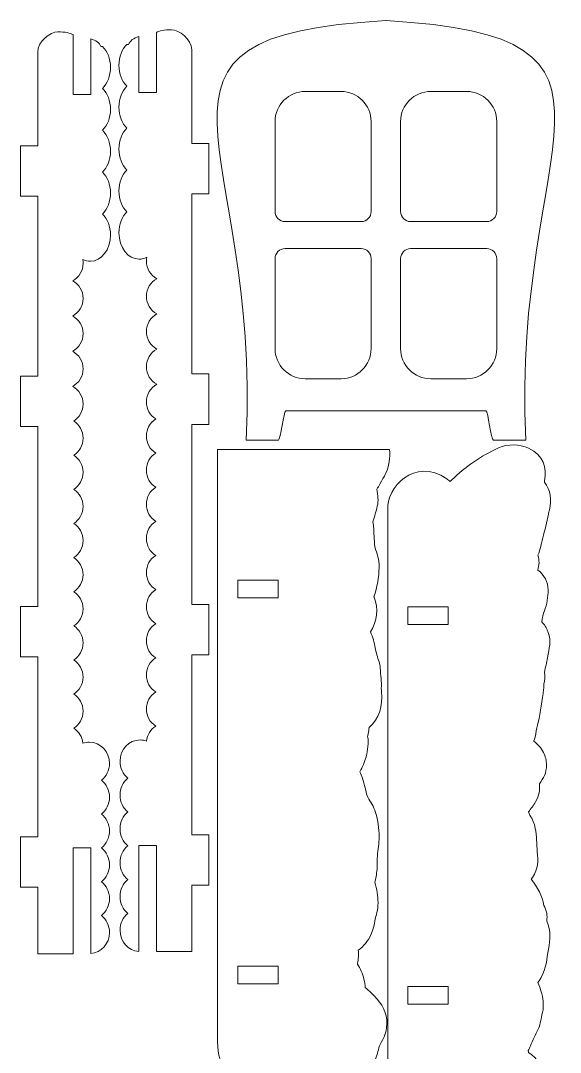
# Model space of a CAD drawing. Header units: centimetres. Extents: x 124 to 258, y -35 to -2.
# Drawn here: x 194.16 to 204.88, y -22.65 to -2.17 of the extents above; entities that cross this region are included whole.
import ezdxf

# ---------------------------------------------------------------- set-up
doc = ezdxf.new("R2010")
doc.units = ezdxf.units.CM
doc.header["$MEASUREMENT"] = 0
doc.layers.add('layer 1', color=7, linetype='Continuous')

msp = doc.modelspace()

# ---------------------------------------------------------------- linework, layer by layer
at = {"layer": 'layer 1', "color": 242, "lineweight": 20}
for points, knots in [([(201.41107, -9.9161), (201.41107, -9.9161), (201.41577, -9.9161), (201.41577, -9.9161), (201.41577, -9.9161), (201.41577, -9.9161), (203.39775, -9.9161), (203.39775, -9.9161), (203.39775, -9.9161), (203.44651, -9.9161), (203.49624, -10.49624), (203.54719, -10.49624), (203.54719, -10.49624), (203.73973, -10.49624), (203.94953, -10.49624), (204.18876, -10.49624), (204.18876, -10.49624), (203.88335, -4.53775), (206.94912, -2.47539), (201.41577, -2.17023), (201.41577, -2.17023), (201.41577, -2.17023), (201.41107, -2.17023), (201.41107, -2.17023), (201.41107, -2.17023), (195.87772, -2.47539), (198.94349, -4.53775), (198.63808, -10.49624), (198.63808, -10.49624), (198.87731, -10.49624), (199.08711, -10.49624), (199.27965, -10.49624), (199.27965, -10.49624), (199.3306, -10.49624), (199.38033, -9.9161), (199.42909, -9.9161), (199.42909, -9.9161), (199.42909, -9.9161), (201.41107, -9.9161), (201.41107, -9.9161)], [0, 0, 0, 0, 0.09090909, 0.09090909, 0.09090909, 0.09090909, 0.18181818, 0.18181818, 0.18181818, 0.18181818, 0.27272727, 0.27272727, 0.27272727, 0.27272727, 0.36363636, 0.36363636, 0.36363636, 0.36363636, 0.45454545, 0.45454545, 0.45454545, 0.45454545, 0.54545455, 0.54545455, 0.54545455, 0.54545455, 0.63636364, 0.63636364, 0.63636364, 0.63636364, 0.72727273, 0.72727273, 0.72727273, 0.72727273, 0.81818182, 0.81818182, 0.81818182, 0.81818182, 1, 1, 1, 1]), ([(194.50549, -20.68856), (194.50549, -20.68856), (195.20541, -20.68856), (195.20541, -20.68856), (195.20541, -20.68856), (195.20541, -20.68856), (195.20541, -18.5845), (195.20541, -18.5845), (195.20541, -18.5845), (195.20541, -18.5845), (195.55541, -18.5845), (195.55541, -18.5845), (195.55541, -18.5845), (195.55541, -18.5845), (195.55541, -20.68754), (195.55541, -20.68754), (195.55541, -20.68754), (195.76346, -20.67261), (195.92785, -20.4899), (195.92785, -20.26665), (195.92785, -20.26665), (195.92785, -20.12975), (195.86603, -20.00812), (195.77025, -19.93104), (195.77025, -19.93104), (195.86603, -19.85396), (195.92785, -19.73232), (195.92785, -19.59542), (195.92785, -19.59542), (195.92785, -19.45853), (195.86604, -19.33688), (195.77025, -19.2598), (195.77025, -19.2598), (195.86604, -19.18272), (195.92785, -19.06107), (195.92785, -18.92418), (195.92785, -18.92418), (195.92785, -18.78728), (195.86603, -18.66565), (195.77025, -18.58857), (195.77025, -18.58857), (195.86603, -18.51149), (195.92785, -18.38985), (195.92785, -18.25296), (195.92785, -18.25296), (195.92785, -18.11606), (195.86604, -17.99441), (195.77025, -17.91733), (195.77025, -17.91733), (195.86604, -17.84026), (195.92785, -17.71861), (195.92785, -17.58171), (195.92785, -17.58171), (195.92785, -17.44481), (195.86603, -17.32318), (195.77025, -17.2461), (195.77025, -17.2461), (195.86603, -17.16902), (195.92785, -17.04738), (195.92785, -16.91048), (195.92785, -16.91048), (195.92785, -16.67746), (195.74876, -16.48856), (195.52785, -16.48856), (195.52785, -16.48856), (195.484, -16.48856), (195.44181, -16.49601), (195.40233, -16.50977), (195.40233, -16.50977), (195.38908, -16.38506), (195.31853, -16.27747), (195.2175, -16.21382), (195.2175, -16.21382), (195.32991, -16.14301), (195.40461, -16.01782), (195.40461, -15.87516), (195.40461, -15.87516), (195.40461, -15.7325), (195.3299, -15.6073), (195.2175, -15.53649), (195.2175, -15.53649), (195.3299, -15.46568), (195.40461, -15.34049), (195.40461, -15.19783), (195.40461, -15.19783), (195.40461, -15.05517), (195.3299, -14.92997), (195.2175, -14.85916), (195.2175, -14.85916), (195.3299, -14.78835), (195.40461, -14.66316), (195.40461, -14.5205), (195.40461, -14.5205), (195.40461, -14.37784), (195.3299, -14.25264), (195.2175, -14.18183), (195.2175, -14.18183), (195.3299, -14.11102), (195.40461, -13.98583), (195.40461, -13.84317), (195.40461, -13.84317), (195.40461, -13.70051), (195.3299, -13.57531), (195.2175, -13.5045), (195.2175, -13.5045), (195.3299, -13.43369), (195.40461, -13.3085), (195.40461, -13.16584), (195.40461, -13.16584), (195.40461, -13.02318), (195.3299, -12.89798), (195.2175, -12.82717), (195.2175, -12.82717), (195.3299, -12.75636), (195.40461, -12.63117), (195.40461, -12.48851), (195.40461, -12.48851), (195.40461, -12.34585), (195.3299, -12.22065), (195.2175, -12.14984), (195.2175, -12.14984), (195.3299, -12.07903), (195.40461, -11.95384), (195.40461, -11.81118), (195.40461, -11.81118), (195.40461, -11.66852), (195.3299, -11.54332), (195.2175, -11.47251), (195.2175, -11.47251), (195.3299, -11.4017), (195.40461, -11.27651), (195.40461, -11.13385), (195.40461, -11.13385), (195.40461, -10.99119), (195.3299, -10.86599), (195.2175, -10.79518), (195.2175, -10.79518), (195.3299, -10.72437), (195.40461, -10.59918), (195.40461, -10.45652), (195.40461, -10.45652), (195.40461, -10.31386), (195.3299, -10.18866), (195.2175, -10.11785), (195.2175, -10.11785), (195.3299, -10.04704), (195.40461, -9.92185), (195.40461, -9.77919), (195.40461, -9.77919), (195.40461, -9.62912), (195.32195, -9.49838), (195.19969, -9.42994), (195.19969, -9.42994), (195.32195, -9.3615), (195.40461, -9.23076), (195.40461, -9.08069), (195.40461, -9.08069), (195.40461, -8.93062), (195.32195, -8.79988), (195.19969, -8.73144), (195.19969, -8.73144), (195.32195, -8.663), (195.40461, -8.53226), (195.40461, -8.38219), (195.40461, -8.38219), (195.40461, -8.23212), (195.32195, -8.10138), (195.19969, -8.03294), (195.19969, -8.03294), (195.32195, -7.9645), (195.40461, -7.83376), (195.40461, -7.68369), (195.40461, -7.68369), (195.40461, -7.53362), (195.32195, -7.40288), (195.19969, -7.33444), (195.19969, -7.33444), (195.32195, -7.266), (195.40461, -7.13526), (195.40461, -6.98519), (195.40461, -6.98519), (195.40461, -6.95863), (195.40201, -6.93268), (195.39707, -6.90756), (195.39707, -6.90756), (195.44392, -6.93272), (195.49522, -6.94661), (195.54902, -6.94661), (195.54902, -6.94661), (195.76993, -6.94661), (195.94902, -6.71269), (195.94902, -6.42411), (195.94902, -6.42411), (195.94902, -6.25457), (195.8872, -6.10394), (195.79142, -6.00849), (195.79142, -6.00849), (195.8872, -5.91303), (195.94902, -5.76239), (195.94902, -5.59285), (195.94902, -5.59285), (195.94902, -5.42332), (195.88721, -5.27266), (195.79142, -5.17722), (195.79142, -5.17722), (195.88721, -5.08176), (195.94902, -4.9311), (195.94902, -4.76157), (195.94902, -4.76157), (195.94902, -4.59204), (195.8872, -4.44142), (195.79142, -4.34595), (195.79142, -4.34595), (195.8872, -4.25049), (195.94902, -4.09986), (195.94902, -3.93033), (195.94902, -3.93033), (195.94902, -3.76079), (195.88721, -3.61014), (195.79142, -3.51469), (195.79142, -3.51469), (195.88721, -3.41924), (195.94902, -3.26858), (195.94902, -3.09904), (195.94902, -3.09904), (195.94902, -2.9295), (195.8872, -2.77888), (195.79142, -2.68342), (195.79142, -2.68342), (195.79142, -2.68342), (195.75757, -2.68342), (195.75757, -2.68342), (195.75757, -2.68342), (195.73072, -2.61253), (195.65431, -2.55544), (195.55536, -2.53071), (195.55536, -2.53071), (195.55536, -2.53071), (195.55536, -3.63665), (195.55536, -3.63665), (195.55536, -3.63665), (195.55536, -3.63665), (195.20536, -3.63665), (195.20536, -3.63665), (195.20536, -3.63665), (195.20536, -3.63665), (195.20536, -2.44816), (195.20536, -2.44816), (195.20536, -2.44816), (195.14636, -2.41385), (195.05165, -2.39419), (194.90461, -2.39419), (194.90461, -2.39419), (194.75757, -2.39419), (194.50461, -2.57328), (194.50461, -2.79419), (194.50461, -2.79419), (194.50461, -2.79419), (194.50464, -4.65301), (194.50464, -4.65301), (194.50464, -4.65301), (194.50464, -4.65301), (194.16468, -4.65301), (194.16468, -4.65301), (194.16468, -4.65301), (194.16468, -4.65301), (194.16468, -5.65301), (194.16468, -5.65301), (194.16468, -5.65301), (194.16468, -5.65301), (194.50467, -5.65301), (194.50467, -5.65301), (194.50467, -5.65301), (194.50467, -5.65301), (194.50488, -9.22502), (194.50488, -9.22502), (194.50488, -9.22502), (194.50488, -9.22502), (194.16468, -9.22502), (194.16468, -9.22502), (194.16468, -9.22502), (194.16468, -9.22502), (194.16468, -10.22502), (194.16468, -10.22502), (194.16468, -10.22502), (194.16468, -10.22502), (194.50496, -10.22502), (194.50496, -10.22502), (194.50496, -10.22502), (194.50496, -10.22502), (194.50523, -13.79703), (194.50523, -13.79703), (194.50523, -13.79703), (194.50523, -13.79703), (194.16468, -13.79703), (194.16468, -13.79703), (194.16468, -13.79703), (194.16468, -13.79703), (194.16468, -14.79703), (194.16468, -14.79703), (194.16468, -14.79703), (194.16468, -14.79703), (194.50529, -14.79703), (194.50529, -14.79703), (194.50529, -14.79703), (194.50529, -14.79703), (194.50546, -18.36904), (194.50546, -18.36904), (194.50546, -18.36904), (194.50546, -18.36904), (194.16468, -18.36904), (194.16468, -18.36904), (194.16468, -18.36904), (194.16468, -18.36904), (194.16468, -19.36904), (194.16468, -19.36904), (194.16468, -19.36904), (194.16468, -19.36904), (194.50548, -19.36904), (194.50548, -19.36904), (194.50548, -19.36904), (194.50548, -19.36904), (194.50549, -20.68856), (194.50549, -20.68856)], [0, 0, 0, 0, 0.01219512, 0.01219512, 0.01219512, 0.01219512, 0.02439024, 0.02439024, 0.02439024, 0.02439024, 0.03658537, 0.03658537, 0.03658537, 0.03658537, 0.04878049, 0.04878049, 0.04878049, 0.04878049, 0.06097561, 0.06097561, 0.06097561, 0.06097561, 0.07317073, 0.07317073, 0.07317073, 0.07317073, 0.08536585, 0.08536585, 0.08536585, 0.08536585, 0.09756098, 0.09756098, 0.09756098, 0.09756098, 0.1097561, 0.1097561, 0.1097561, 0.1097561, 0.12195122, 0.12195122, 0.12195122, 0.12195122, 0.13414634, 0.13414634, 0.13414634, 0.13414634, 0.14634146, 0.14634146, 0.14634146, 0.14634146, 0.15853659, 0.15853659, 0.15853659, 0.15853659, 0.17073171, 0.17073171, 0.17073171, 0.17073171, 0.18292683, 0.18292683, 0.18292683, 0.18292683, 0.19512195, 0.19512195, 0.19512195, 0.19512195, 0.20731707, 0.20731707, 0.20731707, 0.20731707, 0.2195122, 0.2195122, 0.2195122, 0.2195122, 0.23170732, 0.23170732, 0.23170732, 0.23170732, 0.24390244, 0.24390244, 0.24390244, 0.24390244, 0.25609756, 0.25609756, 0.25609756, 0.25609756, 0.26829268, 0.26829268, 0.26829268, 0.26829268, 0.2804878, 0.2804878, 0.2804878, 0.2804878, 0.29268293, 0.29268293, 0.29268293, 0.29268293, 0.30487805, 0.30487805, 0.30487805, 0.30487805, 0.31707317, 0.31707317, 0.31707317, 0.31707317, 0.32926829, 0.32926829, 0.32926829, 0.32926829, 0.34146341, 0.34146341, 0.34146341, 0.34146341, 0.35365854, 0.35365854, 0.35365854, 0.35365854, 0.36585366, 0.36585366, 0.36585366, 0.36585366, 0.37804878, 0.37804878, 0.37804878, 0.37804878, 0.3902439, 0.3902439, 0.3902439, 0.3902439, 0.40243902, 0.40243902, 0.40243902, 0.40243902, 0.41463415, 0.41463415, 0.41463415, 0.41463415, 0.42682927, 0.42682927, 0.42682927, 0.42682927, 0.43902439, 0.43902439, 0.43902439, 0.43902439, 0.45121951, 0.45121951, 0.45121951, 0.45121951, 0.46341463, 0.46341463, 0.46341463, 0.46341463, 0.47560976, 0.47560976, 0.47560976, 0.47560976, 0.48780488, 0.48780488, 0.48780488, 0.48780488, 0.5, 0.5, 0.5, 0.5, 0.51219512, 0.51219512, 0.51219512, 0.51219512, 0.52439024, 0.52439024, 0.52439024, 0.52439024, 0.53658537, 0.53658537, 0.53658537, 0.53658537, 0.54878049, 0.54878049, 0.54878049, 0.54878049, 0.56097561, 0.56097561, 0.56097561, 0.56097561, 0.57317073, 0.57317073, 0.57317073, 0.57317073, 0.58536585, 0.58536585, 0.58536585, 0.58536585, 0.59756098, 0.59756098, 0.59756098, 0.59756098, 0.6097561, 0.6097561, 0.6097561, 0.6097561, 0.62195122, 0.62195122, 0.62195122, 0.62195122, 0.63414634, 0.63414634, 0.63414634, 0.63414634, 0.64634146, 0.64634146, 0.64634146, 0.64634146, 0.65853659, 0.65853659, 0.65853659, 0.65853659, 0.67073171, 0.67073171, 0.67073171, 0.67073171, 0.68292683, 0.68292683, 0.68292683, 0.68292683, 0.69512195, 0.69512195, 0.69512195, 0.69512195, 0.70731707, 0.70731707, 0.70731707, 0.70731707, 0.7195122, 0.7195122, 0.7195122, 0.7195122, 0.73170732, 0.73170732, 0.73170732, 0.73170732, 0.74390244, 0.74390244, 0.74390244, 0.74390244, 0.75609756, 0.75609756, 0.75609756, 0.75609756, 0.76829268, 0.76829268, 0.76829268, 0.76829268, 0.7804878, 0.7804878, 0.7804878, 0.7804878, 0.79268293, 0.79268293, 0.79268293, 0.79268293, 0.80487805, 0.80487805, 0.80487805, 0.80487805, 0.81707317, 0.81707317, 0.81707317, 0.81707317, 0.82926829, 0.82926829, 0.82926829, 0.82926829, 0.84146341, 0.84146341, 0.84146341, 0.84146341, 0.85365854, 0.85365854, 0.85365854, 0.85365854, 0.86585366, 0.86585366, 0.86585366, 0.86585366, 0.87804878, 0.87804878, 0.87804878, 0.87804878, 0.8902439, 0.8902439, 0.8902439, 0.8902439, 0.90243902, 0.90243902, 0.90243902, 0.90243902, 0.91463415, 0.91463415, 0.91463415, 0.91463415, 0.92682927, 0.92682927, 0.92682927, 0.92682927, 0.93902439, 0.93902439, 0.93902439, 0.93902439, 0.95121951, 0.95121951, 0.95121951, 0.95121951, 0.96341463, 0.96341463, 0.96341463, 0.96341463, 0.97560976, 0.97560976, 0.97560976, 0.97560976, 1, 1, 1, 1]), ([(197.55908, -20.64623), (197.55908, -20.64623), (196.85916, -20.64623), (196.85916, -20.64623), (196.85916, -20.64623), (196.85916, -20.64623), (196.85916, -18.54217), (196.85916, -18.54217), (196.85916, -18.54217), (196.85916, -18.54217), (196.50916, -18.54217), (196.50916, -18.54217), (196.50916, -18.54217), (196.50916, -18.54217), (196.50916, -20.64521), (196.50916, -20.64521), (196.50916, -20.64521), (196.30111, -20.63028), (196.13672, -20.44757), (196.13672, -20.22432), (196.13672, -20.22432), (196.13672, -20.08742), (196.19854, -19.96579), (196.29432, -19.88871), (196.29432, -19.88871), (196.19854, -19.81163), (196.13672, -19.68999), (196.13672, -19.55309), (196.13672, -19.55309), (196.13672, -19.4162), (196.19853, -19.29455), (196.29432, -19.21747), (196.29432, -19.21747), (196.19853, -19.14039), (196.13672, -19.01874), (196.13672, -18.88185), (196.13672, -18.88185), (196.13672, -18.74495), (196.19854, -18.62332), (196.29432, -18.54624), (196.29432, -18.54624), (196.19854, -18.46916), (196.13672, -18.34752), (196.13672, -18.21063), (196.13672, -18.21063), (196.13672, -18.07373), (196.19853, -17.95208), (196.29432, -17.875), (196.29432, -17.875), (196.19853, -17.79793), (196.13672, -17.67628), (196.13672, -17.53938), (196.13672, -17.53938), (196.13672, -17.40248), (196.19854, -17.28085), (196.29432, -17.20377), (196.29432, -17.20377), (196.19854, -17.12669), (196.13672, -17.00505), (196.13672, -16.86815), (196.13672, -16.86815), (196.13672, -16.63513), (196.31581, -16.44623), (196.53672, -16.44623), (196.53672, -16.44623), (196.58057, -16.44623), (196.62276, -16.45368), (196.66224, -16.46744), (196.66224, -16.46744), (196.67549, -16.34273), (196.74604, -16.23514), (196.84707, -16.17149), (196.84707, -16.17149), (196.73466, -16.10068), (196.65996, -15.97549), (196.65996, -15.83283), (196.65996, -15.83283), (196.65996, -15.69017), (196.73467, -15.56497), (196.84707, -15.49416), (196.84707, -15.49416), (196.73467, -15.42335), (196.65996, -15.29816), (196.65996, -15.1555), (196.65996, -15.1555), (196.65996, -15.01284), (196.73467, -14.88764), (196.84707, -14.81683), (196.84707, -14.81683), (196.73467, -14.74602), (196.65996, -14.62083), (196.65996, -14.47817), (196.65996, -14.47817), (196.65996, -14.33551), (196.73467, -14.21031), (196.84707, -14.1395), (196.84707, -14.1395), (196.73467, -14.06869), (196.65996, -13.9435), (196.65996, -13.80084), (196.65996, -13.80084), (196.65996, -13.65818), (196.73467, -13.53298), (196.84707, -13.46217), (196.84707, -13.46217), (196.73467, -13.39136), (196.65996, -13.26617), (196.65996, -13.12351), (196.65996, -13.12351), (196.65996, -12.98085), (196.73467, -12.85565), (196.84707, -12.78484), (196.84707, -12.78484), (196.73467, -12.71403), (196.65996, -12.58884), (196.65996, -12.44618), (196.65996, -12.44618), (196.65996, -12.30352), (196.73467, -12.17832), (196.84707, -12.10751), (196.84707, -12.10751), (196.73467, -12.0367), (196.65996, -11.91151), (196.65996, -11.76885), (196.65996, -11.76885), (196.65996, -11.62619), (196.73467, -11.50099), (196.84707, -11.43018), (196.84707, -11.43018), (196.73467, -11.35937), (196.65996, -11.23418), (196.65996, -11.09152), (196.65996, -11.09152), (196.65996, -10.94886), (196.73467, -10.82366), (196.84707, -10.75285), (196.84707, -10.75285), (196.73467, -10.68204), (196.65996, -10.55685), (196.65996, -10.41419), (196.65996, -10.41419), (196.65996, -10.27153), (196.73467, -10.14633), (196.84707, -10.07552), (196.84707, -10.07552), (196.73467, -10.00471), (196.65996, -9.87952), (196.65996, -9.73686), (196.65996, -9.73686), (196.65996, -9.58679), (196.74262, -9.45605), (196.86488, -9.38761), (196.86488, -9.38761), (196.74262, -9.31917), (196.65996, -9.18843), (196.65996, -9.03836), (196.65996, -9.03836), (196.65996, -8.88829), (196.74262, -8.75755), (196.86488, -8.68911), (196.86488, -8.68911), (196.74262, -8.62067), (196.65996, -8.48993), (196.65996, -8.33986), (196.65996, -8.33986), (196.65996, -8.18979), (196.74262, -8.05905), (196.86488, -7.99061), (196.86488, -7.99061), (196.74262, -7.92217), (196.65996, -7.79143), (196.65996, -7.64136), (196.65996, -7.64136), (196.65996, -7.49129), (196.74262, -7.36055), (196.86488, -7.29211), (196.86488, -7.29211), (196.74262, -7.22367), (196.65996, -7.09293), (196.65996, -6.94286), (196.65996, -6.94286), (196.65996, -6.9163), (196.66256, -6.89035), (196.6675, -6.86523), (196.6675, -6.86523), (196.62065, -6.89039), (196.56935, -6.90428), (196.51555, -6.90428), (196.51555, -6.90428), (196.29464, -6.90428), (196.11555, -6.67036), (196.11555, -6.38178), (196.11555, -6.38178), (196.11555, -6.21224), (196.17737, -6.06161), (196.27315, -5.96616), (196.27315, -5.96616), (196.17737, -5.8707), (196.11555, -5.72006), (196.11555, -5.55052), (196.11555, -5.55052), (196.11555, -5.38099), (196.17736, -5.23033), (196.27315, -5.13489), (196.27315, -5.13489), (196.17736, -5.03943), (196.11555, -4.88877), (196.11555, -4.71924), (196.11555, -4.71924), (196.11555, -4.54971), (196.17737, -4.39909), (196.27315, -4.30362), (196.27315, -4.30362), (196.17737, -4.20816), (196.11555, -4.05753), (196.11555, -3.888), (196.11555, -3.888), (196.11555, -3.71846), (196.17736, -3.56781), (196.27315, -3.47236), (196.27315, -3.47236), (196.17736, -3.37691), (196.11555, -3.22625), (196.11555, -3.05671), (196.11555, -3.05671), (196.11555, -2.88717), (196.17737, -2.73655), (196.27315, -2.64109), (196.27315, -2.64109), (196.27315, -2.64109), (196.307, -2.64109), (196.307, -2.64109), (196.307, -2.64109), (196.33385, -2.5702), (196.41026, -2.51311), (196.50921, -2.48838), (196.50921, -2.48838), (196.50921, -2.48838), (196.50921, -3.59432), (196.50921, -3.59432), (196.50921, -3.59432), (196.50921, -3.59432), (196.85921, -3.59432), (196.85921, -3.59432), (196.85921, -3.59432), (196.85921, -3.59432), (196.85921, -2.40583), (196.85921, -2.40583), (196.85921, -2.40583), (196.91821, -2.37152), (197.01292, -2.35186), (197.15996, -2.35186), (197.15996, -2.35186), (197.307, -2.35186), (197.55996, -2.53095), (197.55996, -2.75186), (197.55996, -2.75186), (197.55996, -2.75186), (197.55993, -4.61068), (197.55993, -4.61068), (197.55993, -4.61068), (197.55993, -4.61068), (197.89989, -4.61068), (197.89989, -4.61068), (197.89989, -4.61068), (197.89989, -4.61068), (197.89989, -5.61068), (197.89989, -5.61068), (197.89989, -5.61068), (197.89989, -5.61068), (197.5599, -5.61068), (197.5599, -5.61068), (197.5599, -5.61068), (197.5599, -5.61068), (197.55969, -9.18269), (197.55969, -9.18269), (197.55969, -9.18269), (197.55969, -9.18269), (197.89989, -9.18269), (197.89989, -9.18269), (197.89989, -9.18269), (197.89989, -9.18269), (197.89989, -10.18269), (197.89989, -10.18269), (197.89989, -10.18269), (197.89989, -10.18269), (197.55961, -10.18269), (197.55961, -10.18269), (197.55961, -10.18269), (197.55961, -10.18269), (197.55934, -13.7547), (197.55934, -13.7547), (197.55934, -13.7547), (197.55934, -13.7547), (197.89989, -13.7547), (197.89989, -13.7547), (197.89989, -13.7547), (197.89989, -13.7547), (197.89989, -14.7547), (197.89989, -14.7547), (197.89989, -14.7547), (197.89989, -14.7547), (197.55928, -14.7547), (197.55928, -14.7547), (197.55928, -14.7547), (197.55928, -14.7547), (197.55911, -18.32671), (197.55911, -18.32671), (197.55911, -18.32671), (197.55911, -18.32671), (197.89989, -18.32671), (197.89989, -18.32671), (197.89989, -18.32671), (197.89989, -18.32671), (197.89989, -19.32671), (197.89989, -19.32671), (197.89989, -19.32671), (197.89989, -19.32671), (197.55909, -19.32671), (197.55909, -19.32671), (197.55909, -19.32671), (197.55909, -19.32671), (197.55908, -20.64623), (197.55908, -20.64623)], [0, 0, 0, 0, 0.01219512, 0.01219512, 0.01219512, 0.01219512, 0.02439024, 0.02439024, 0.02439024, 0.02439024, 0.03658537, 0.03658537, 0.03658537, 0.03658537, 0.04878049, 0.04878049, 0.04878049, 0.04878049, 0.06097561, 0.06097561, 0.06097561, 0.06097561, 0.07317073, 0.07317073, 0.07317073, 0.07317073, 0.08536585, 0.08536585, 0.08536585, 0.08536585, 0.09756098, 0.09756098, 0.09756098, 0.09756098, 0.1097561, 0.1097561, 0.1097561, 0.1097561, 0.12195122, 0.12195122, 0.12195122, 0.12195122, 0.13414634, 0.13414634, 0.13414634, 0.13414634, 0.14634146, 0.14634146, 0.14634146, 0.14634146, 0.15853659, 0.15853659, 0.15853659, 0.15853659, 0.17073171, 0.17073171, 0.17073171, 0.17073171, 0.18292683, 0.18292683, 0.18292683, 0.18292683, 0.19512195, 0.19512195, 0.19512195, 0.19512195, 0.20731707, 0.20731707, 0.20731707, 0.20731707, 0.2195122, 0.2195122, 0.2195122, 0.2195122, 0.23170732, 0.23170732, 0.23170732, 0.23170732, 0.24390244, 0.24390244, 0.24390244, 0.24390244, 0.25609756, 0.25609756, 0.25609756, 0.25609756, 0.26829268, 0.26829268, 0.26829268, 0.26829268, 0.2804878, 0.2804878, 0.2804878, 0.2804878, 0.29268293, 0.29268293, 0.29268293, 0.29268293, 0.30487805, 0.30487805, 0.30487805, 0.30487805, 0.31707317, 0.31707317, 0.31707317, 0.31707317, 0.32926829, 0.32926829, 0.32926829, 0.32926829, 0.34146341, 0.34146341, 0.34146341, 0.34146341, 0.35365854, 0.35365854, 0.35365854, 0.35365854, 0.36585366, 0.36585366, 0.36585366, 0.36585366, 0.37804878, 0.37804878, 0.37804878, 0.37804878, 0.3902439, 0.3902439, 0.3902439, 0.3902439, 0.40243902, 0.40243902, 0.40243902, 0.40243902, 0.41463415, 0.41463415, 0.41463415, 0.41463415, 0.42682927, 0.42682927, 0.42682927, 0.42682927, 0.43902439, 0.43902439, 0.43902439, 0.43902439, 0.45121951, 0.45121951, 0.45121951, 0.45121951, 0.46341463, 0.46341463, 0.46341463, 0.46341463, 0.47560976, 0.47560976, 0.47560976, 0.47560976, 0.48780488, 0.48780488, 0.48780488, 0.48780488, 0.5, 0.5, 0.5, 0.5, 0.51219512, 0.51219512, 0.51219512, 0.51219512, 0.52439024, 0.52439024, 0.52439024, 0.52439024, 0.53658537, 0.53658537, 0.53658537, 0.53658537, 0.54878049, 0.54878049, 0.54878049, 0.54878049, 0.56097561, 0.56097561, 0.56097561, 0.56097561, 0.57317073, 0.57317073, 0.57317073, 0.57317073, 0.58536585, 0.58536585, 0.58536585, 0.58536585, 0.59756098, 0.59756098, 0.59756098, 0.59756098, 0.6097561, 0.6097561, 0.6097561, 0.6097561, 0.62195122, 0.62195122, 0.62195122, 0.62195122, 0.63414634, 0.63414634, 0.63414634, 0.63414634, 0.64634146, 0.64634146, 0.64634146, 0.64634146, 0.65853659, 0.65853659, 0.65853659, 0.65853659, 0.67073171, 0.67073171, 0.67073171, 0.67073171, 0.68292683, 0.68292683, 0.68292683, 0.68292683, 0.69512195, 0.69512195, 0.69512195, 0.69512195, 0.70731707, 0.70731707, 0.70731707, 0.70731707, 0.7195122, 0.7195122, 0.7195122, 0.7195122, 0.73170732, 0.73170732, 0.73170732, 0.73170732, 0.74390244, 0.74390244, 0.74390244, 0.74390244, 0.75609756, 0.75609756, 0.75609756, 0.75609756, 0.76829268, 0.76829268, 0.76829268, 0.76829268, 0.7804878, 0.7804878, 0.7804878, 0.7804878, 0.79268293, 0.79268293, 0.79268293, 0.79268293, 0.80487805, 0.80487805, 0.80487805, 0.80487805, 0.81707317, 0.81707317, 0.81707317, 0.81707317, 0.82926829, 0.82926829, 0.82926829, 0.82926829, 0.84146341, 0.84146341, 0.84146341, 0.84146341, 0.85365854, 0.85365854, 0.85365854, 0.85365854, 0.86585366, 0.86585366, 0.86585366, 0.86585366, 0.87804878, 0.87804878, 0.87804878, 0.87804878, 0.8902439, 0.8902439, 0.8902439, 0.8902439, 0.90243902, 0.90243902, 0.90243902, 0.90243902, 0.91463415, 0.91463415, 0.91463415, 0.91463415, 0.92682927, 0.92682927, 0.92682927, 0.92682927, 0.93902439, 0.93902439, 0.93902439, 0.93902439, 0.95121951, 0.95121951, 0.95121951, 0.95121951, 0.96341463, 0.96341463, 0.96341463, 0.96341463, 0.97560976, 0.97560976, 0.97560976, 0.97560976, 1, 1, 1, 1]), ([(199.81149, -3.57548), (199.81149, -3.57548), (200.52298, -3.57548), (200.52298, -3.57548), (200.52298, -3.57548), (200.85187, -3.57548), (201.12097, -3.84459), (201.12097, -4.17347), (201.12097, -4.17347), (201.12097, -4.17347), (201.12097, -5.95963), (201.12097, -5.95963), (201.12097, -5.95963), (201.12097, -6.06928), (201.03129, -6.15897), (200.92164, -6.15897), (200.92164, -6.15897), (200.92164, -6.15897), (199.41282, -6.15897), (199.41282, -6.15897), (199.41282, -6.15897), (199.30317, -6.15897), (199.21349, -6.06928), (199.21349, -5.95963), (199.21349, -5.95963), (199.21349, -5.95963), (199.21349, -4.17347), (199.21349, -4.17347), (199.21349, -4.17347), (199.21349, -3.84459), (199.48259, -3.57548), (199.81149, -3.57548)], [0, 0, 0, 0, 0.11111111, 0.11111111, 0.11111111, 0.11111111, 0.22222222, 0.22222222, 0.22222222, 0.22222222, 0.33333333, 0.33333333, 0.33333333, 0.33333333, 0.44444444, 0.44444444, 0.44444444, 0.44444444, 0.55555556, 0.55555556, 0.55555556, 0.55555556, 0.66666667, 0.66666667, 0.66666667, 0.66666667, 0.77777778, 0.77777778, 0.77777778, 0.77777778, 1, 1, 1, 1]), ([(203.01534, -3.57548), (203.01534, -3.57548), (202.30385, -3.57548), (202.30385, -3.57548), (202.30385, -3.57548), (201.97497, -3.57548), (201.70586, -3.84459), (201.70586, -4.17347), (201.70586, -4.17347), (201.70586, -4.17347), (201.70586, -5.95963), (201.70586, -5.95963), (201.70586, -5.95963), (201.70586, -6.06928), (201.79555, -6.15897), (201.9052, -6.15897), (201.9052, -6.15897), (201.9052, -6.15897), (203.41402, -6.15897), (203.41402, -6.15897), (203.41402, -6.15897), (203.52367, -6.15897), (203.61335, -6.06928), (203.61335, -5.95963), (203.61335, -5.95963), (203.61335, -5.95963), (203.61335, -4.17347), (203.61335, -4.17347), (203.61335, -4.17347), (203.61335, -3.84459), (203.34425, -3.57548), (203.01534, -3.57548)], [0, 0, 0, 0, 0.11111111, 0.11111111, 0.11111111, 0.11111111, 0.22222222, 0.22222222, 0.22222222, 0.22222222, 0.33333333, 0.33333333, 0.33333333, 0.33333333, 0.44444444, 0.44444444, 0.44444444, 0.44444444, 0.55555556, 0.55555556, 0.55555556, 0.55555556, 0.66666667, 0.66666667, 0.66666667, 0.66666667, 0.77777778, 0.77777778, 0.77777778, 0.77777778, 1, 1, 1, 1]), ([(199.81149, -9.27728), (199.81149, -9.27728), (200.52298, -9.27728), (200.52298, -9.27728), (200.52298, -9.27728), (200.85187, -9.27728), (201.12097, -9.00817), (201.12097, -8.67929), (201.12097, -8.67929), (201.12097, -8.67929), (201.12097, -6.89313), (201.12097, -6.89313), (201.12097, -6.89313), (201.12097, -6.78348), (201.03129, -6.69379), (200.92164, -6.69379), (200.92164, -6.69379), (200.92164, -6.69379), (199.41282, -6.69379), (199.41282, -6.69379), (199.41282, -6.69379), (199.30317, -6.69379), (199.21349, -6.78348), (199.21349, -6.89313), (199.21349, -6.89313), (199.21349, -6.89313), (199.21349, -8.67929), (199.21349, -8.67929), (199.21349, -8.67929), (199.21349, -9.00817), (199.48259, -9.27728), (199.81149, -9.27728)], [0, 0, 0, 0, 0.11111111, 0.11111111, 0.11111111, 0.11111111, 0.22222222, 0.22222222, 0.22222222, 0.22222222, 0.33333333, 0.33333333, 0.33333333, 0.33333333, 0.44444444, 0.44444444, 0.44444444, 0.44444444, 0.55555556, 0.55555556, 0.55555556, 0.55555556, 0.66666667, 0.66666667, 0.66666667, 0.66666667, 0.77777778, 0.77777778, 0.77777778, 0.77777778, 1, 1, 1, 1]), ([(203.01534, -9.27728), (203.01534, -9.27728), (202.30385, -9.27728), (202.30385, -9.27728), (202.30385, -9.27728), (201.97497, -9.27728), (201.70586, -9.00817), (201.70586, -8.67929), (201.70586, -8.67929), (201.70586, -8.67929), (201.70586, -6.89313), (201.70586, -6.89313), (201.70586, -6.89313), (201.70586, -6.78348), (201.79555, -6.69379), (201.9052, -6.69379), (201.9052, -6.69379), (201.9052, -6.69379), (203.41402, -6.69379), (203.41402, -6.69379), (203.41402, -6.69379), (203.52367, -6.69379), (203.61335, -6.78348), (203.61335, -6.89313), (203.61335, -6.89313), (203.61335, -6.89313), (203.61335, -8.67929), (203.61335, -8.67929), (203.61335, -8.67929), (203.61335, -9.00817), (203.34425, -9.27728), (203.01534, -9.27728)], [0, 0, 0, 0, 0.11111111, 0.11111111, 0.11111111, 0.11111111, 0.22222222, 0.22222222, 0.22222222, 0.22222222, 0.33333333, 0.33333333, 0.33333333, 0.33333333, 0.44444444, 0.44444444, 0.44444444, 0.44444444, 0.55555556, 0.55555556, 0.55555556, 0.55555556, 0.66666667, 0.66666667, 0.66666667, 0.66666667, 0.77777778, 0.77777778, 0.77777778, 0.77777778, 1, 1, 1, 1]), ([(201.45039, -24.03752), (201.45039, -24.03752), (203.10536, -24.03752), (203.10536, -24.03752), (203.10536, -24.03752), (203.10536, -24.03752), (204.86298, -24.03752), (204.86298, -24.03752), (204.86298, -24.03752), (204.84859, -23.8998), (204.79967, -23.76502), (204.71189, -23.64764), (204.71189, -23.64764), (204.66311, -23.58237), (204.6065, -23.5314), (204.54282, -23.49179), (204.54282, -23.49179), (204.54565, -23.46718), (204.54724, -23.44316), (204.54724, -23.42025), (204.54724, -23.42025), (204.54724, -23.35401), (204.55283, -23.28447), (204.55716, -23.21813), (204.55716, -23.21813), (204.55887, -23.19239), (204.5585, -23.17005), (204.55587, -23.144), (204.55587, -23.144), (204.5364, -22.95065), (204.42603, -22.76613), (204.24538, -22.65003), (204.24538, -22.65003), (204.24538, -22.65003), (204.24388, -22.64265), (204.24388, -22.64265), (204.24388, -22.64265), (204.24388, -22.64265), (204.23683, -22.61263), (204.23683, -22.61263), (204.23683, -22.61263), (204.25476, -22.58215), (204.26993, -22.54982), (204.28197, -22.51559), (204.28197, -22.51559), (204.32009, -22.41075), (204.3834, -22.29119), (204.43413, -22.18804), (204.43413, -22.18804), (204.45469, -22.14628), (204.46704, -22.10879), (204.475, -22.06401), (204.475, -22.06401), (204.50396, -21.90137), (204.55431, -21.80664), (204.5333, -21.62772), (204.5333, -21.62772), (204.51866, -21.50303), (204.4845, -21.37911), (204.43066, -21.262), (204.43066, -21.262), (204.43066, -21.262), (204.45461, -21.2282), (204.45461, -21.2282), (204.45461, -21.2282), (204.58323, -21.03738), (204.59341, -20.87756), (204.62806, -20.67106), (204.62806, -20.67106), (204.66174, -20.47055), (204.70067, -20.32201), (204.63403, -20.11539), (204.63403, -20.11539), (204.62599, -20.09045), (204.61645, -20.06647), (204.60555, -20.04342), (204.60555, -20.04342), (204.62375, -19.93847), (204.60498, -19.82841), (204.54508, -19.72869), (204.54508, -19.72869), (204.52725, -19.55134), (204.41896, -19.36431), (204.29817, -19.20961), (204.29817, -19.20961), (204.29817, -19.20961), (204.32212, -19.17602), (204.32212, -19.17602), (204.32212, -19.17602), (204.44752, -18.99268), (204.43243, -18.8594), (204.41625, -18.66156), (204.41625, -18.66156), (204.41113, -18.50919), (204.40389, -18.35406), (204.37789, -18.19906), (204.37789, -18.19906), (204.36066, -18.09643), (204.32243, -18.02629), (204.27061, -17.93774), (204.27061, -17.93774), (204.27061, -17.93774), (204.24113, -17.87359), (204.24113, -17.87359), (204.24113, -17.87359), (204.29433, -17.81177), (204.34311, -17.74596), (204.38591, -17.67197), (204.38591, -17.67197), (204.46038, -17.54328), (204.46922, -17.44289), (204.4618, -17.31981), (204.4618, -17.31981), (204.5438, -17.20113), (204.60132, -17.11004), (204.60042, -16.94016), (204.60042, -16.94016), (204.59996, -16.85579), (204.57953, -16.77268), (204.54025, -16.69523), (204.54025, -16.69523), (204.49206, -16.60026), (204.42614, -16.5261), (204.34654, -16.46838), (204.34654, -16.46838), (204.34654, -16.46838), (204.34936, -16.46251), (204.34936, -16.46251), (204.34936, -16.46251), (204.37203, -16.41517), (204.38478, -16.3724), (204.39127, -16.32177), (204.39127, -16.32177), (204.40102, -16.24775), (204.41391, -16.16805), (204.43356, -16.0955), (204.43356, -16.0955), (204.48789, -15.8951), (204.51441, -15.65321), (204.54302, -15.44637), (204.54302, -15.44637), (204.54818, -15.40893), (204.54884, -15.37197), (204.54522, -15.33593), (204.54522, -15.33593), (204.5689, -15.26171), (204.57349, -15.18402), (204.56282, -15.10358), (204.56282, -15.10358), (204.5798, -15.00686), (204.60368, -14.91052), (204.61836, -14.81319), (204.61836, -14.81319), (204.65201, -14.61317), (204.70599, -14.50813), (204.62845, -14.29492), (204.62845, -14.29492), (204.60029, -14.21752), (204.55856, -14.15292), (204.50544, -14.09893), (204.50544, -14.09893), (204.51971, -14.02407), (204.53667, -13.9455), (204.55947, -13.88383), (204.55947, -13.88383), (204.60928, -13.75668), (204.63427, -13.60407), (204.63427, -13.46883), (204.63427, -13.46883), (204.63427, -13.3117), (204.55776, -13.1711), (204.42628, -13.07415), (204.42628, -13.07415), (204.45687, -12.97879), (204.46382, -12.88111), (204.43181, -12.78061), (204.43181, -12.78061), (204.47584, -12.66581), (204.50407, -12.54285), (204.52549, -12.43805), (204.52549, -12.43805), (204.56475, -12.27941), (204.61441, -12.12619), (204.63974, -11.96447), (204.63974, -11.96447), (204.64459, -11.93738), (204.65246, -11.90786), (204.65865, -11.87909), (204.65865, -11.87909), (204.70069, -11.68385), (204.69045, -11.48307), (204.55906, -11.3306), (204.55906, -11.3306), (204.55906, -11.3306), (204.56444, -11.3026), (204.56444, -11.3026), (204.56444, -11.3026), (204.61113, -11.04702), (204.54582, -10.79364), (204.24678, -10.65477), (204.24678, -10.65477), (204.05945, -10.56781), (203.83696, -10.56833), (203.64852, -10.65081), (203.64852, -10.65081), (203.2925, -10.8066), (202.98837, -11.03284), (202.72181, -11.28462), (202.72181, -11.28462), (202.72181, -11.28462), (202.68913, -11.317), (202.68913, -11.317), (202.68913, -11.317), (202.66766, -11.29858), (202.64487, -11.281), (202.62071, -11.26443), (202.62071, -11.26443), (201.97871, -10.82383), (201.42459, -11.44634), (201.45039, -11.87659), (201.45039, -11.87659), (201.45039, -11.87659), (201.45039, -24.03752), (201.45039, -24.03752)], [0, 0, 0, 0, 0.01754386, 0.01754386, 0.01754386, 0.01754386, 0.03508772, 0.03508772, 0.03508772, 0.03508772, 0.05263158, 0.05263158, 0.05263158, 0.05263158, 0.07017544, 0.07017544, 0.07017544, 0.07017544, 0.0877193, 0.0877193, 0.0877193, 0.0877193, 0.10526316, 0.10526316, 0.10526316, 0.10526316, 0.12280702, 0.12280702, 0.12280702, 0.12280702, 0.14035088, 0.14035088, 0.14035088, 0.14035088, 0.15789474, 0.15789474, 0.15789474, 0.15789474, 0.1754386, 0.1754386, 0.1754386, 0.1754386, 0.19298246, 0.19298246, 0.19298246, 0.19298246, 0.21052632, 0.21052632, 0.21052632, 0.21052632, 0.22807018, 0.22807018, 0.22807018, 0.22807018, 0.24561404, 0.24561404, 0.24561404, 0.24561404, 0.26315789, 0.26315789, 0.26315789, 0.26315789, 0.28070175, 0.28070175, 0.28070175, 0.28070175, 0.29824561, 0.29824561, 0.29824561, 0.29824561, 0.31578947, 0.31578947, 0.31578947, 0.31578947, 0.33333333, 0.33333333, 0.33333333, 0.33333333, 0.35087719, 0.35087719, 0.35087719, 0.35087719, 0.36842105, 0.36842105, 0.36842105, 0.36842105, 0.38596491, 0.38596491, 0.38596491, 0.38596491, 0.40350877, 0.40350877, 0.40350877, 0.40350877, 0.42105263, 0.42105263, 0.42105263, 0.42105263, 0.43859649, 0.43859649, 0.43859649, 0.43859649, 0.45614035, 0.45614035, 0.45614035, 0.45614035, 0.47368421, 0.47368421, 0.47368421, 0.47368421, 0.49122807, 0.49122807, 0.49122807, 0.49122807, 0.50877193, 0.50877193, 0.50877193, 0.50877193, 0.52631579, 0.52631579, 0.52631579, 0.52631579, 0.54385965, 0.54385965, 0.54385965, 0.54385965, 0.56140351, 0.56140351, 0.56140351, 0.56140351, 0.57894737, 0.57894737, 0.57894737, 0.57894737, 0.59649123, 0.59649123, 0.59649123, 0.59649123, 0.61403509, 0.61403509, 0.61403509, 0.61403509, 0.63157895, 0.63157895, 0.63157895, 0.63157895, 0.64912281, 0.64912281, 0.64912281, 0.64912281, 0.66666667, 0.66666667, 0.66666667, 0.66666667, 0.68421053, 0.68421053, 0.68421053, 0.68421053, 0.70175439, 0.70175439, 0.70175439, 0.70175439, 0.71929825, 0.71929825, 0.71929825, 0.71929825, 0.73684211, 0.73684211, 0.73684211, 0.73684211, 0.75438596, 0.75438596, 0.75438596, 0.75438596, 0.77192982, 0.77192982, 0.77192982, 0.77192982, 0.78947368, 0.78947368, 0.78947368, 0.78947368, 0.80701754, 0.80701754, 0.80701754, 0.80701754, 0.8245614, 0.8245614, 0.8245614, 0.8245614, 0.84210526, 0.84210526, 0.84210526, 0.84210526, 0.85964912, 0.85964912, 0.85964912, 0.85964912, 0.87719298, 0.87719298, 0.87719298, 0.87719298, 0.89473684, 0.89473684, 0.89473684, 0.89473684, 0.9122807, 0.9122807, 0.9122807, 0.9122807, 0.92982456, 0.92982456, 0.92982456, 0.92982456, 0.94736842, 0.94736842, 0.94736842, 0.94736842, 0.96491228, 0.96491228, 0.96491228, 0.96491228, 1, 1, 1, 1]), ([(198.07372, -10.68277), (198.07372, -10.68277), (198.07372, -22.22234), (198.07372, -22.22234), (198.07372, -22.22234), (198.07372, -22.35458), (198.05953, -22.71366), (198.1447, -22.8189), (198.1447, -22.8189), (198.2644, -23.25755), (198.21484, -23.44158), (198.39092, -23.71477), (198.39092, -23.71477), (198.86926, -24.4569), (199.03494, -24.67208), (199.75771, -25.23566), (199.75771, -25.23566), (200.06762, -25.47733), (200.55527, -25.42632), (200.7737, -25.0945), (200.7737, -25.0945), (200.83973, -24.99419), (200.86882, -24.90673), (200.88536, -24.81187), (200.88536, -24.81187), (200.99984, -24.74906), (201.09576, -24.65315), (201.15332, -24.52689), (201.15332, -24.52689), (201.2161, -24.38924), (201.22044, -24.26363), (201.19297, -24.12389), (201.19297, -24.12389), (201.19844, -23.94201), (201.23631, -23.8125), (201.18991, -23.60591), (201.18991, -23.60591), (201.15463, -23.44897), (201.09048, -23.3451), (201.00967, -23.23271), (201.00967, -23.23271), (201.02994, -23.18823), (201.04702, -23.14126), (201.06137, -23.0923), (201.06137, -23.0923), (201.07413, -23.04876), (201.08392, -23.0044), (201.09048, -22.95962), (201.09048, -22.95962), (201.1276, -22.91826), (201.15969, -22.8722), (201.18541, -22.8221), (201.18541, -22.8221), (201.24309, -22.70976), (201.25314, -22.6254), (201.28535, -22.51671), (201.28535, -22.51671), (201.38316, -22.34214), (201.44935, -22.22097), (201.42923, -22.00747), (201.42923, -22.00747), (201.40604, -21.76164), (201.29076, -21.64243), (201.12707, -21.47267), (201.12707, -21.47267), (201.08497, -21.42714), (201.04299, -21.39292), (201.00091, -21.35994), (201.00091, -21.35994), (201.00083, -21.30843), (200.99472, -21.25565), (200.97883, -21.19466), (200.97883, -21.19466), (200.95026, -21.08491), (200.90428, -20.98756), (200.84723, -20.89358), (200.84723, -20.89358), (200.84723, -20.89358), (200.8489, -20.88303), (200.8489, -20.88303), (200.8489, -20.88303), (200.86678, -20.79005), (200.87381, -20.70228), (200.8638, -20.61778), (200.8638, -20.61778), (200.97201, -20.54325), (201.05553, -20.43808), (201.11527, -20.31459), (201.11527, -20.31459), (201.16094, -20.22011), (201.17332, -20.14505), (201.19114, -20.04524), (201.19114, -20.04524), (201.22124, -19.91187), (201.26044, -19.82799), (201.2575, -19.67549), (201.2575, -19.67549), (201.25491, -19.54068), (201.23367, -19.40553), (201.1931, -19.27596), (201.1931, -19.27596), (201.20547, -19.2369), (201.21484, -19.19644), (201.22124, -19.1551), (201.22124, -19.1551), (201.22453, -19.13387), (201.22689, -19.1127), (201.22985, -19.09149), (201.22985, -19.09149), (201.24782, -18.9733), (201.2375, -18.86758), (201.24545, -18.75167), (201.24545, -18.75167), (201.2544, -18.62111), (201.28149, -18.50328), (201.27927, -18.36801), (201.27927, -18.36801), (201.2766, -18.20333), (201.26044, -18.04261), (201.21012, -17.88393), (201.21012, -17.88393), (201.16985, -17.75696), (201.11447, -17.6892), (201.05206, -17.58185), (201.05206, -17.58185), (201.0101, -17.46614), (200.99713, -17.33001), (200.94699, -17.20327), (200.94699, -17.20327), (200.93016, -17.16063), (200.9124, -17.11832), (200.89369, -17.07637), (200.89369, -17.07637), (200.9524, -16.98696), (200.99398, -16.88431), (201.02091, -16.77808), (201.02091, -16.77808), (201.03767, -16.71202), (201.05101, -16.64312), (201.05849, -16.57555), (201.05849, -16.57555), (201.06645, -16.5036), (201.0633, -16.44081), (201.05134, -16.38137), (201.05134, -16.38137), (201.05619, -16.364), (201.0603, -16.34621), (201.06365, -16.32796), (201.06365, -16.32796), (201.07193, -16.28298), (201.0773, -16.23944), (201.08071, -16.19669), (201.08071, -16.19669), (201.2892, -16.02573), (201.35039, -15.76644), (201.3278, -15.494), (201.3278, -15.494), (201.32597, -15.47202), (201.32293, -15.44821), (201.32231, -15.42608), (201.32231, -15.42608), (201.32984, -15.28434), (201.30877, -15.15841), (201.30003, -15.01898), (201.30003, -15.01898), (201.29724, -14.97444), (201.29041, -14.93667), (201.27738, -14.89377), (201.27738, -14.89377), (201.25119, -14.80758), (201.21758, -14.70746), (201.20025, -14.6195), (201.20025, -14.6195), (201.18956, -14.51572), (201.15102, -14.40353), (201.10581, -14.29749), (201.10581, -14.29749), (201.24196, -14.09579), (201.27662, -13.83827), (201.17813, -13.61439), (201.17813, -13.61439), (201.17813, -13.61439), (201.17285, -13.60267), (201.17285, -13.60267), (201.17285, -13.60267), (201.24535, -13.41729), (201.27345, -13.22174), (201.27912, -13.02318), (201.27912, -13.02318), (201.2841, -12.84911), (201.23746, -12.76387), (201.19371, -12.60911), (201.19371, -12.60911), (201.18343, -12.54504), (201.18576, -12.46643), (201.17848, -12.39838), (201.17848, -12.39838), (201.17509, -12.29343), (201.17252, -12.20318), (201.15502, -12.11778), (201.15502, -12.11778), (201.19116, -12.01696), (201.21898, -11.90356), (201.24245, -11.80576), (201.24245, -11.80576), (201.25583, -11.75008), (201.26011, -11.70099), (201.25653, -11.64399), (201.25653, -11.64399), (201.25312, -11.58935), (201.24031, -11.52477), (201.23369, -11.46679), (201.23369, -11.46679), (201.25425, -11.43646), (201.27419, -11.40604), (201.29273, -11.37043), (201.29273, -11.37043), (201.37926, -11.20416), (201.4533, -11.1245), (201.48091, -10.92419), (201.48091, -10.92419), (201.49191, -10.84438), (201.49394, -10.76313), (201.48631, -10.68277), (201.48631, -10.68277), (201.48631, -10.68277), (199.72869, -10.68277), (199.72869, -10.68277), (199.72869, -10.68277), (199.72869, -10.68277), (198.07372, -10.68277), (198.07372, -10.68277)], [0, 0, 0, 0, 0.01694915, 0.01694915, 0.01694915, 0.01694915, 0.03389831, 0.03389831, 0.03389831, 0.03389831, 0.05084746, 0.05084746, 0.05084746, 0.05084746, 0.06779661, 0.06779661, 0.06779661, 0.06779661, 0.08474576, 0.08474576, 0.08474576, 0.08474576, 0.10169492, 0.10169492, 0.10169492, 0.10169492, 0.11864407, 0.11864407, 0.11864407, 0.11864407, 0.13559322, 0.13559322, 0.13559322, 0.13559322, 0.15254237, 0.15254237, 0.15254237, 0.15254237, 0.16949153, 0.16949153, 0.16949153, 0.16949153, 0.18644068, 0.18644068, 0.18644068, 0.18644068, 0.20338983, 0.20338983, 0.20338983, 0.20338983, 0.22033898, 0.22033898, 0.22033898, 0.22033898, 0.23728814, 0.23728814, 0.23728814, 0.23728814, 0.25423729, 0.25423729, 0.25423729, 0.25423729, 0.27118644, 0.27118644, 0.27118644, 0.27118644, 0.28813559, 0.28813559, 0.28813559, 0.28813559, 0.30508475, 0.30508475, 0.30508475, 0.30508475, 0.3220339, 0.3220339, 0.3220339, 0.3220339, 0.33898305, 0.33898305, 0.33898305, 0.33898305, 0.3559322, 0.3559322, 0.3559322, 0.3559322, 0.37288136, 0.37288136, 0.37288136, 0.37288136, 0.38983051, 0.38983051, 0.38983051, 0.38983051, 0.40677966, 0.40677966, 0.40677966, 0.40677966, 0.42372881, 0.42372881, 0.42372881, 0.42372881, 0.44067797, 0.44067797, 0.44067797, 0.44067797, 0.45762712, 0.45762712, 0.45762712, 0.45762712, 0.47457627, 0.47457627, 0.47457627, 0.47457627, 0.49152542, 0.49152542, 0.49152542, 0.49152542, 0.50847458, 0.50847458, 0.50847458, 0.50847458, 0.52542373, 0.52542373, 0.52542373, 0.52542373, 0.54237288, 0.54237288, 0.54237288, 0.54237288, 0.55932203, 0.55932203, 0.55932203, 0.55932203, 0.57627119, 0.57627119, 0.57627119, 0.57627119, 0.59322034, 0.59322034, 0.59322034, 0.59322034, 0.61016949, 0.61016949, 0.61016949, 0.61016949, 0.62711864, 0.62711864, 0.62711864, 0.62711864, 0.6440678, 0.6440678, 0.6440678, 0.6440678, 0.66101695, 0.66101695, 0.66101695, 0.66101695, 0.6779661, 0.6779661, 0.6779661, 0.6779661, 0.69491525, 0.69491525, 0.69491525, 0.69491525, 0.71186441, 0.71186441, 0.71186441, 0.71186441, 0.72881356, 0.72881356, 0.72881356, 0.72881356, 0.74576271, 0.74576271, 0.74576271, 0.74576271, 0.76271186, 0.76271186, 0.76271186, 0.76271186, 0.77966102, 0.77966102, 0.77966102, 0.77966102, 0.79661017, 0.79661017, 0.79661017, 0.79661017, 0.81355932, 0.81355932, 0.81355932, 0.81355932, 0.83050847, 0.83050847, 0.83050847, 0.83050847, 0.84745763, 0.84745763, 0.84745763, 0.84745763, 0.86440678, 0.86440678, 0.86440678, 0.86440678, 0.88135593, 0.88135593, 0.88135593, 0.88135593, 0.89830508, 0.89830508, 0.89830508, 0.89830508, 0.91525424, 0.91525424, 0.91525424, 0.91525424, 0.93220339, 0.93220339, 0.93220339, 0.93220339, 0.94915254, 0.94915254, 0.94915254, 0.94915254, 0.96610169, 0.96610169, 0.96610169, 0.96610169, 1, 1, 1, 1]), ([(198.47402, -13.6263), (198.47402, -13.6263), (198.47402, -13.2763), (198.47402, -13.2763), (198.47402, -13.2763), (198.47402, -13.2763), (199.27402, -13.2763), (199.27402, -13.2763), (199.27402, -13.2763), (199.27402, -13.2763), (199.27402, -13.6263), (199.27402, -13.6263), (199.27402, -13.6263), (199.27402, -13.6263), (198.47402, -13.6263), (198.47402, -13.6263)], [0, 0, 0, 0, 0.2, 0.2, 0.2, 0.2, 0.4, 0.4, 0.4, 0.4, 0.6, 0.6, 0.6, 0.6, 1, 1, 1, 1]), ([(201.85069, -14.15404), (201.85069, -14.15404), (201.85069, -13.80404), (201.85069, -13.80404), (201.85069, -13.80404), (201.85069, -13.80404), (202.65069, -13.80404), (202.65069, -13.80404), (202.65069, -13.80404), (202.65069, -13.80404), (202.65069, -14.15404), (202.65069, -14.15404), (202.65069, -14.15404), (202.65069, -14.15404), (201.85069, -14.15404), (201.85069, -14.15404)], [0, 0, 0, 0, 0.2, 0.2, 0.2, 0.2, 0.4, 0.4, 0.4, 0.4, 0.6, 0.6, 0.6, 0.6, 1, 1, 1, 1]), ([(198.47402, -21.28864), (198.47402, -21.28864), (198.47402, -20.93864), (198.47402, -20.93864), (198.47402, -20.93864), (198.47402, -20.93864), (199.27402, -20.93864), (199.27402, -20.93864), (199.27402, -20.93864), (199.27402, -20.93864), (199.27402, -21.28864), (199.27402, -21.28864), (199.27402, -21.28864), (199.27402, -21.28864), (198.47402, -21.28864), (198.47402, -21.28864)], [0, 0, 0, 0, 0.2, 0.2, 0.2, 0.2, 0.4, 0.4, 0.4, 0.4, 0.6, 0.6, 0.6, 0.6, 1, 1, 1, 1]), ([(201.85069, -21.68938), (201.85069, -21.68938), (201.85069, -21.33938), (201.85069, -21.33938), (201.85069, -21.33938), (201.85069, -21.33938), (202.65069, -21.33938), (202.65069, -21.33938), (202.65069, -21.33938), (202.65069, -21.33938), (202.65069, -21.68938), (202.65069, -21.68938), (202.65069, -21.68938), (202.65069, -21.68938), (201.85069, -21.68938), (201.85069, -21.68938)], [0, 0, 0, 0, 0.2, 0.2, 0.2, 0.2, 0.4, 0.4, 0.4, 0.4, 0.6, 0.6, 0.6, 0.6, 1, 1, 1, 1])]:
    msp.add_open_spline(points, degree=3, knots=knots, dxfattribs=at)

doc.saveas('drawing.dxf')
